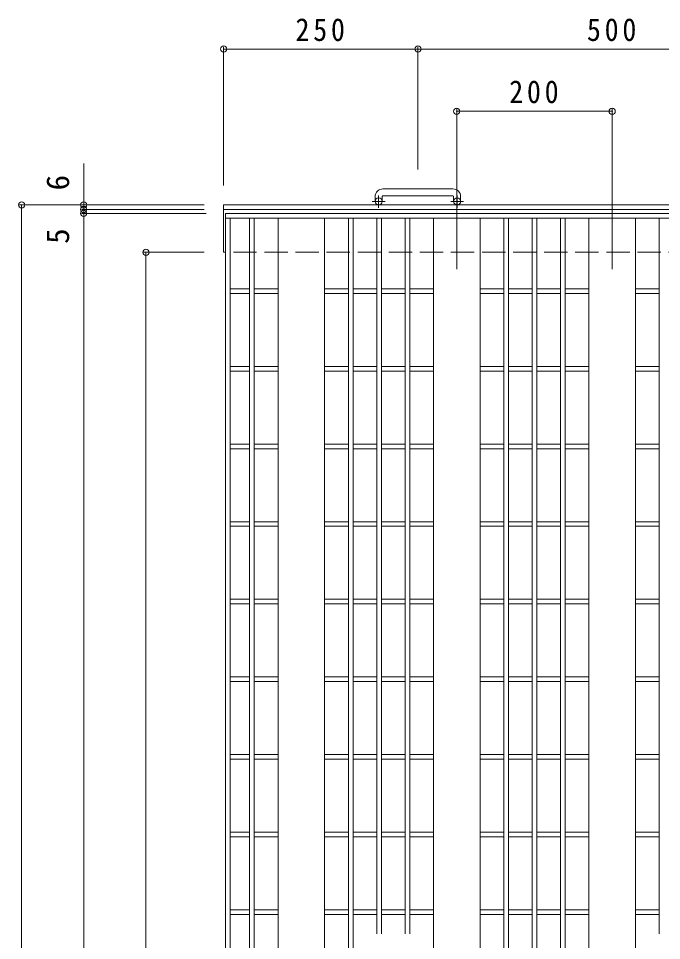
# Model space of a CAD drawing. Units: millimetres, scale not verified. Extents: x -1890 to 2306, y -1939 to 1554.
# Drawn here: x -1855 to -1027, y 366 to 1554 of the extents above; entities that cross this region are included whole.
import ezdxf
from ezdxf.enums import TextEntityAlignment as Align

# ---------------------------------------------------------------- set-up
doc = ezdxf.new("R2010")
doc.units = ezdxf.units.MM
doc.header["$LTSCALE"] = 10
doc.header["$PDMODE"] = 32
doc.header["$PDSIZE"] = 8
doc.linetypes.add('CHAIN1', pattern=[8, 5, -1, 1, -1])
doc.linetypes.add('DASHED3', pattern=[4, 3, -1])
for name, color, linetype, lineweight in [('C-1', 2, 'Continuous', 9), ('C-2', 3, 'Continuous', 9), ('C-4', 7, 'Continuous', 9)]:
    doc.layers.add(name, color=color, linetype=linetype, lineweight=lineweight)
doc.styles.add('ＭＳ ゴシック', font='')
doc.styles.get('ＭＳ ゴシック').set_extended_font_data('MS Gothic')

msp = doc.modelspace()

# ---------------------------------------------------------------- linework, layer by layer
at = {"layer": 'C-1'}
for p, q in [((-1295.7, 1334.39), (-1385.7, 1334.39)), ((-1395.7, 1324.39), (-1395.7, 1318.29)), ((-1386.7, 1324.39), (-1386.7, 1318.29)), ((-1385.7, 1325.39), (-1295.7, 1325.39)), ((-1294.7, 1324.39), (-1294.7, 1318.29)), ((-1285.7, 1324.39), (-1285.7, 1318.29)), ((-1590.7, 1313.79), (-1590.7, 1252.79)), ((-190.7, 1313.79), (-1590.7, 1313.79)), ((-192.41, 1307.79), (-1590.7, 1307.79))]:
    msp.add_line(p, q, dxfattribs=at)
at = {"layer": 'C-1', "linetype": 'CHAIN1'}
for p, q in [((-1383.03, 1318.29), (-1399.44, 1318.29)), ((-1391.2, 1310.18), (-1391.2, 1325.78)), ((-1282.03, 1318.29), (-1298.44, 1318.29)), ((-1290.2, 1310.18), (-1290.2, 1325.78))]:
    msp.add_line(p, q, dxfattribs=at)
at = {"layer": 'C-1', "linetype": 'DASHED3'}
msp.add_line((-588.2, 1252.79), (-1590.7, 1252.79), dxfattribs=at)
at = {"layer": 'C-1'}
for centre in [(-1391.2, 1318.29), (-1290.2, 1318.29)]:
    msp.add_circle(centre, 4.5, dxfattribs=at)
for centre, radius, start, end in [((-1385.7, 1324.39), 10, 90, 180), ((-1295.7, 1324.39), 10, 0, 90), ((-1385.7, 1324.39), 1, 90, 180), ((-1295.7, 1324.39), 1, 0, 90)]:
    msp.add_arc(centre, radius, start, end, dxfattribs=at)
at = {"layer": 'C-2'}
for p, q in [((-1588.2, 1302.79), (-1588.2, -697.21)), ((-593.2, 1302.79), (-1588.2, 1302.79)), ((-593.2, 1296.79), (-1588.2, 1296.79)), ((-1582.2, 1296.79), (-1582.2, -691.21)), ((-1557.2, 1296.79), (-1557.2, -691.21)), ((-1551.2, 1296.79), (-1551.2, -691.21)), ((-1520.7, 1296.79), (-1520.7, -691.21)), ((-1460.7, 1296.79), (-1460.7, -691.21)), ((-1430.2, 1296.79), (-1430.2, -691.21)), ((-1424.2, 1296.79), (-1424.2, -691.21)), ((-1393.7, 1296.79), (-1393.7, 374.85)), ((-1387.7, 1296.79), (-1387.7, 374.85)), ((-1357.2, 1296.79), (-1357.2, 374.85)), ((-1351.2, 1296.79), (-1351.2, 374.85)), ((-1320.7, 1296.79), (-1320.7, -691.21)), ((-1260.7, 1296.79), (-1260.7, -691.21)), ((-1230.2, 1296.79), (-1230.2, -691.21)), ((-1224.2, 1296.79), (-1224.2, -691.21)), ((-1193.7, 1296.79), (-1193.7, -691.21)), ((-1187.7, 1296.79), (-1187.7, -691.21)), ((-1157.2, 1296.79), (-1157.2, -691.21)), ((-1151.2, 1296.79), (-1151.2, -691.21)), ((-1120.7, 1296.79), (-1120.7, -691.21)), ((-1060.7, 1296.79), (-1060.7, -691.21)), ((-1030.2, 1296.79), (-1030.2, 374.85)), ((-1557.2, 1205.79), (-1582.2, 1205.79)), ((-1557.2, 1199.79), (-1582.2, 1199.79)), ((-1520.7, 1205.79), (-1551.2, 1205.79)), ((-1520.7, 1199.79), (-1551.2, 1199.79)), ((-1430.2, 1205.79), (-1460.7, 1205.79)), ((-1430.2, 1199.79), (-1460.7, 1199.79)), ((-1393.7, 1205.79), (-1424.2, 1205.79)), ((-1393.7, 1199.79), (-1424.2, 1199.79)), ((-1357.2, 1205.79), (-1387.7, 1205.79)), ((-1357.2, 1199.79), (-1387.7, 1199.79)), ((-1320.7, 1205.79), (-1351.2, 1205.79)), ((-1320.7, 1199.79), (-1351.2, 1199.79)), ((-1230.2, 1205.79), (-1260.7, 1205.79)), ((-1230.2, 1199.79), (-1260.7, 1199.79)), ((-1193.7, 1205.79), (-1224.2, 1205.79)), ((-1193.7, 1199.79), (-1224.2, 1199.79)), ((-1157.2, 1205.79), (-1187.7, 1205.79)), ((-1157.2, 1199.79), (-1187.7, 1199.79)), ((-1120.7, 1205.79), (-1151.2, 1205.79)), ((-1120.7, 1199.79), (-1151.2, 1199.79)), ((-1030.2, 1205.79), (-1060.7, 1205.79)), ((-1030.2, 1199.79), (-1060.7, 1199.79)), ((-1557.2, 1105.79), (-1582.2, 1105.79)), ((-1520.7, 1105.79), (-1551.2, 1105.79)), ((-1430.2, 1105.79), (-1460.7, 1105.79)), ((-1393.7, 1105.79), (-1424.2, 1105.79)), ((-1357.2, 1105.79), (-1387.7, 1105.79)), ((-1320.7, 1105.79), (-1351.2, 1105.79)), ((-1230.2, 1105.79), (-1260.7, 1105.79)), ((-1193.7, 1105.79), (-1224.2, 1105.79)), ((-1157.2, 1105.79), (-1187.7, 1105.79)), ((-1120.7, 1105.79), (-1151.2, 1105.79)), ((-1030.2, 1105.79), (-1060.7, 1105.79)), ((-1557.2, 1099.79), (-1582.2, 1099.79)), ((-1520.7, 1099.79), (-1551.2, 1099.79)), ((-1430.2, 1099.79), (-1460.7, 1099.79)), ((-1393.7, 1099.79), (-1424.2, 1099.79)), ((-1357.2, 1099.79), (-1387.7, 1099.79)), ((-1320.7, 1099.79), (-1351.2, 1099.79)), ((-1230.2, 1099.79), (-1260.7, 1099.79)), ((-1193.7, 1099.79), (-1224.2, 1099.79)), ((-1157.2, 1099.79), (-1187.7, 1099.79)), ((-1120.7, 1099.79), (-1151.2, 1099.79)), ((-1030.2, 1099.79), (-1060.7, 1099.79)), ((-1557.2, 1005.79), (-1582.2, 1005.79)), ((-1557.2, 999.79), (-1582.2, 999.79)), ((-1520.7, 1005.79), (-1551.2, 1005.79)), ((-1520.7, 999.79), (-1551.2, 999.79)), ((-1430.2, 1005.79), (-1460.7, 1005.79)), ((-1430.2, 999.79), (-1460.7, 999.79)), ((-1393.7, 1005.79), (-1424.2, 1005.79)), ((-1393.7, 999.79), (-1424.2, 999.79)), ((-1357.2, 1005.79), (-1387.7, 1005.79)), ((-1357.2, 999.79), (-1387.7, 999.79)), ((-1320.7, 1005.79), (-1351.2, 1005.79)), ((-1320.7, 999.79), (-1351.2, 999.79)), ((-1230.2, 1005.79), (-1260.7, 1005.79)), ((-1230.2, 999.79), (-1260.7, 999.79)), ((-1193.7, 1005.79), (-1224.2, 1005.79)), ((-1193.7, 999.79), (-1224.2, 999.79)), ((-1157.2, 1005.79), (-1187.7, 1005.79)), ((-1157.2, 999.79), (-1187.7, 999.79)), ((-1120.7, 1005.79), (-1151.2, 1005.79)), ((-1120.7, 999.79), (-1151.2, 999.79)), ((-1030.2, 1005.79), (-1060.7, 1005.79)), ((-1030.2, 999.79), (-1060.7, 999.79)), ((-1557.2, 905.79), (-1582.2, 905.79)), ((-1520.7, 905.79), (-1551.2, 905.79)), ((-1430.2, 905.79), (-1460.7, 905.79)), ((-1393.7, 905.79), (-1424.2, 905.79)), ((-1357.2, 905.79), (-1387.7, 905.79)), ((-1320.7, 905.79), (-1351.2, 905.79)), ((-1230.2, 905.79), (-1260.7, 905.79)), ((-1193.7, 905.79), (-1224.2, 905.79)), ((-1157.2, 905.79), (-1187.7, 905.79)), ((-1120.7, 905.79), (-1151.2, 905.79)), ((-1030.2, 905.79), (-1060.7, 905.79)), ((-1557.2, 899.79), (-1582.2, 899.79)), ((-1520.7, 899.79), (-1551.2, 899.79)), ((-1430.2, 899.79), (-1460.7, 899.79)), ((-1393.7, 899.79), (-1424.2, 899.79)), ((-1357.2, 899.79), (-1387.7, 899.79)), ((-1320.7, 899.79), (-1351.2, 899.79)), ((-1230.2, 899.79), (-1260.7, 899.79)), ((-1193.7, 899.79), (-1224.2, 899.79)), ((-1157.2, 899.79), (-1187.7, 899.79)), ((-1120.7, 899.79), (-1151.2, 899.79)), ((-1030.2, 899.79), (-1060.7, 899.79)), ((-1557.2, 805.79), (-1582.2, 805.79)), ((-1557.2, 799.79), (-1582.2, 799.79)), ((-1520.7, 805.79), (-1551.2, 805.79)), ((-1520.7, 799.79), (-1551.2, 799.79)), ((-1430.2, 805.79), (-1460.7, 805.79)), ((-1430.2, 799.79), (-1460.7, 799.79)), ((-1393.7, 805.79), (-1424.2, 805.79)), ((-1393.7, 799.79), (-1424.2, 799.79)), ((-1357.2, 805.79), (-1387.7, 805.79)), ((-1357.2, 799.79), (-1387.7, 799.79)), ((-1320.7, 805.79), (-1351.2, 805.79)), ((-1320.7, 799.79), (-1351.2, 799.79)), ((-1230.2, 805.79), (-1260.7, 805.79)), ((-1230.2, 799.79), (-1260.7, 799.79)), ((-1193.7, 805.79), (-1224.2, 805.79)), ((-1193.7, 799.79), (-1224.2, 799.79)), ((-1157.2, 805.79), (-1187.7, 805.79)), ((-1157.2, 799.79), (-1187.7, 799.79)), ((-1120.7, 805.79), (-1151.2, 805.79)), ((-1120.7, 799.79), (-1151.2, 799.79)), ((-1030.2, 805.79), (-1060.7, 805.79)), ((-1030.2, 799.79), (-1060.7, 799.79)), ((-1557.2, 705.79), (-1582.2, 705.79)), ((-1520.7, 705.79), (-1551.2, 705.79)), ((-1430.2, 705.79), (-1460.7, 705.79)), ((-1393.7, 705.79), (-1424.2, 705.79)), ((-1357.2, 705.79), (-1387.7, 705.79)), ((-1320.7, 705.79), (-1351.2, 705.79)), ((-1230.2, 705.79), (-1260.7, 705.79)), ((-1193.7, 705.79), (-1224.2, 705.79)), ((-1157.2, 705.79), (-1187.7, 705.79)), ((-1120.7, 705.79), (-1151.2, 705.79)), ((-1030.2, 705.79), (-1060.7, 705.79)), ((-1557.2, 699.79), (-1582.2, 699.79)), ((-1520.7, 699.79), (-1551.2, 699.79)), ((-1430.2, 699.79), (-1460.7, 699.79)), ((-1393.7, 699.79), (-1424.2, 699.79)), ((-1357.2, 699.79), (-1387.7, 699.79)), ((-1320.7, 699.79), (-1351.2, 699.79)), ((-1230.2, 699.79), (-1260.7, 699.79)), ((-1193.7, 699.79), (-1224.2, 699.79)), ((-1157.2, 699.79), (-1187.7, 699.79)), ((-1120.7, 699.79), (-1151.2, 699.79)), ((-1030.2, 699.79), (-1060.7, 699.79)), ((-1557.2, 605.79), (-1582.2, 605.79)), ((-1520.7, 605.79), (-1551.2, 605.79)), ((-1430.2, 605.79), (-1460.7, 605.79)), ((-1393.7, 605.79), (-1424.2, 605.79)), ((-1357.2, 605.79), (-1387.7, 605.79)), ((-1320.7, 605.79), (-1351.2, 605.79)), ((-1230.2, 605.79), (-1260.7, 605.79)), ((-1193.7, 605.79), (-1224.2, 605.79)), ((-1157.2, 605.79), (-1187.7, 605.79)), ((-1120.7, 605.79), (-1151.2, 605.79)), ((-1030.2, 605.79), (-1060.7, 605.79)), ((-1557.2, 599.79), (-1582.2, 599.79)), ((-1520.7, 599.79), (-1551.2, 599.79)), ((-1430.2, 599.79), (-1460.7, 599.79)), ((-1393.7, 599.79), (-1424.2, 599.79)), ((-1357.2, 599.79), (-1387.7, 599.79)), ((-1320.7, 599.79), (-1351.2, 599.79)), ((-1230.2, 599.79), (-1260.7, 599.79)), ((-1193.7, 599.79), (-1224.2, 599.79)), ((-1157.2, 599.79), (-1187.7, 599.79)), ((-1120.7, 599.79), (-1151.2, 599.79)), ((-1030.2, 599.79), (-1060.7, 599.79)), ((-1557.2, 505.79), (-1582.2, 505.79)), ((-1557.2, 499.79), (-1582.2, 499.79)), ((-1520.7, 505.79), (-1551.2, 505.79)), ((-1520.7, 499.79), (-1551.2, 499.79)), ((-1430.2, 505.79), (-1460.7, 505.79)), ((-1430.2, 499.79), (-1460.7, 499.79)), ((-1393.7, 505.79), (-1424.2, 505.79)), ((-1393.7, 499.79), (-1424.2, 499.79)), ((-1357.2, 505.79), (-1387.7, 505.79)), ((-1357.2, 499.79), (-1387.7, 499.79)), ((-1320.7, 505.79), (-1351.2, 505.79)), ((-1320.7, 499.79), (-1351.2, 499.79)), ((-1230.2, 505.79), (-1260.7, 505.79)), ((-1230.2, 499.79), (-1260.7, 499.79)), ((-1193.7, 505.79), (-1224.2, 505.79)), ((-1193.7, 499.79), (-1224.2, 499.79)), ((-1157.2, 505.79), (-1187.7, 505.79)), ((-1157.2, 499.79), (-1187.7, 499.79)), ((-1120.7, 505.79), (-1151.2, 505.79)), ((-1120.7, 499.79), (-1151.2, 499.79)), ((-1030.2, 505.79), (-1060.7, 505.79)), ((-1030.2, 499.79), (-1060.7, 499.79)), ((-1557.2, 405.79), (-1582.2, 405.79)), ((-1520.7, 405.79), (-1551.2, 405.79)), ((-1430.2, 405.79), (-1460.7, 405.79)), ((-1393.7, 405.79), (-1424.2, 405.79)), ((-1357.2, 405.79), (-1387.7, 405.79)), ((-1320.7, 405.79), (-1351.2, 405.79)), ((-1230.2, 405.79), (-1260.7, 405.79)), ((-1193.7, 405.79), (-1224.2, 405.79)), ((-1157.2, 405.79), (-1187.7, 405.79)), ((-1120.7, 405.79), (-1151.2, 405.79)), ((-1030.2, 405.79), (-1060.7, 405.79)), ((-1557.2, 399.79), (-1582.2, 399.79)), ((-1520.7, 399.79), (-1551.2, 399.79)), ((-1430.2, 399.79), (-1460.7, 399.79)), ((-1393.7, 399.79), (-1424.2, 399.79)), ((-1357.2, 399.79), (-1387.7, 399.79)), ((-1320.7, 399.79), (-1351.2, 399.79)), ((-1230.2, 399.79), (-1260.7, 399.79)), ((-1193.7, 399.79), (-1224.2, 399.79)), ((-1157.2, 399.79), (-1187.7, 399.79)), ((-1120.7, 399.79), (-1151.2, 399.79)), ((-1030.2, 399.79), (-1060.7, 399.79))]:
    msp.add_line(p, q, dxfattribs=at)
at = {"layer": 'C-4'}
for p, q in [((-1590.7, 1338.79), (-1590.7, 1517.39)), ((-1590.7, 1514.39), (-1340.7, 1514.39)), ((-1340.7, 1359.39), (-1340.7, 1517.39)), ((-1340.7, 1514.39), (-840.7, 1514.39)), ((-1290.7, 1230.79), (-1290.7, 1437.39)), ((-1090.7, 1230.79), (-1090.7, 1437.39)), ((-1290.7, 1434.39), (-1090.7, 1434.39)), ((-1770.7, -769.71), (-1770.7, 1367.14)), ((-1615.7, 1313.79), (-1853.7, 1313.79)), ((-1850.7, -708.21), (-1850.7, 1313.79)), ((-1615.7, 1307.79), (-1773.7, 1307.79)), ((-1613.2, 1302.79), (-1773.7, 1302.79)), ((-1615.7, 1252.79), (-1693.7, 1252.79)), ((-1690.7, -647.21), (-1690.7, 1252.79))]:
    msp.add_line(p, q, dxfattribs=at)
for p in [(-1590.7, 1514.39), (-1340.7, 1514.39), (-1290.7, 1434.39), (-1090.7, 1434.39), (-1850.7, 1313.79), (-1770.7, 1313.79), (-1770.7, 1307.79), (-1770.7, 1302.79), (-1690.7, 1252.79)]:
    msp.add_point(p, dxfattribs=at)

# ---------------------------------------------------------------- texts
at = {"layer": 'C-4', "color": 2, "style": 'ＭＳ ゴシック'}
for s, p in [('6', (-1780.7, 1332.44)), ('5', (-1780.7, 1263.54))]:
    msp.add_text(s, height=29.33, rotation=90, dxfattribs=at).set_placement(p, align=Align.BOTTOM_LEFT)
at = {"layer": 'C-4', "color": 2, "char_height": 29.33, "attachment_point": 7, "style": 'ＭＳ ゴシック'}
for s, insert in [('\\T1.27;\\W0.9;250', (-1498.2, 1524.39)), ('\\T1.27;\\W0.9;500', (-1123.2, 1524.39)), ('\\T1.27;\\W0.9;200', (-1223.2, 1444.39))]:
    msp.add_mtext(s, dxfattribs=dict(at, insert=insert))

doc.saveas('drawing.dxf')
